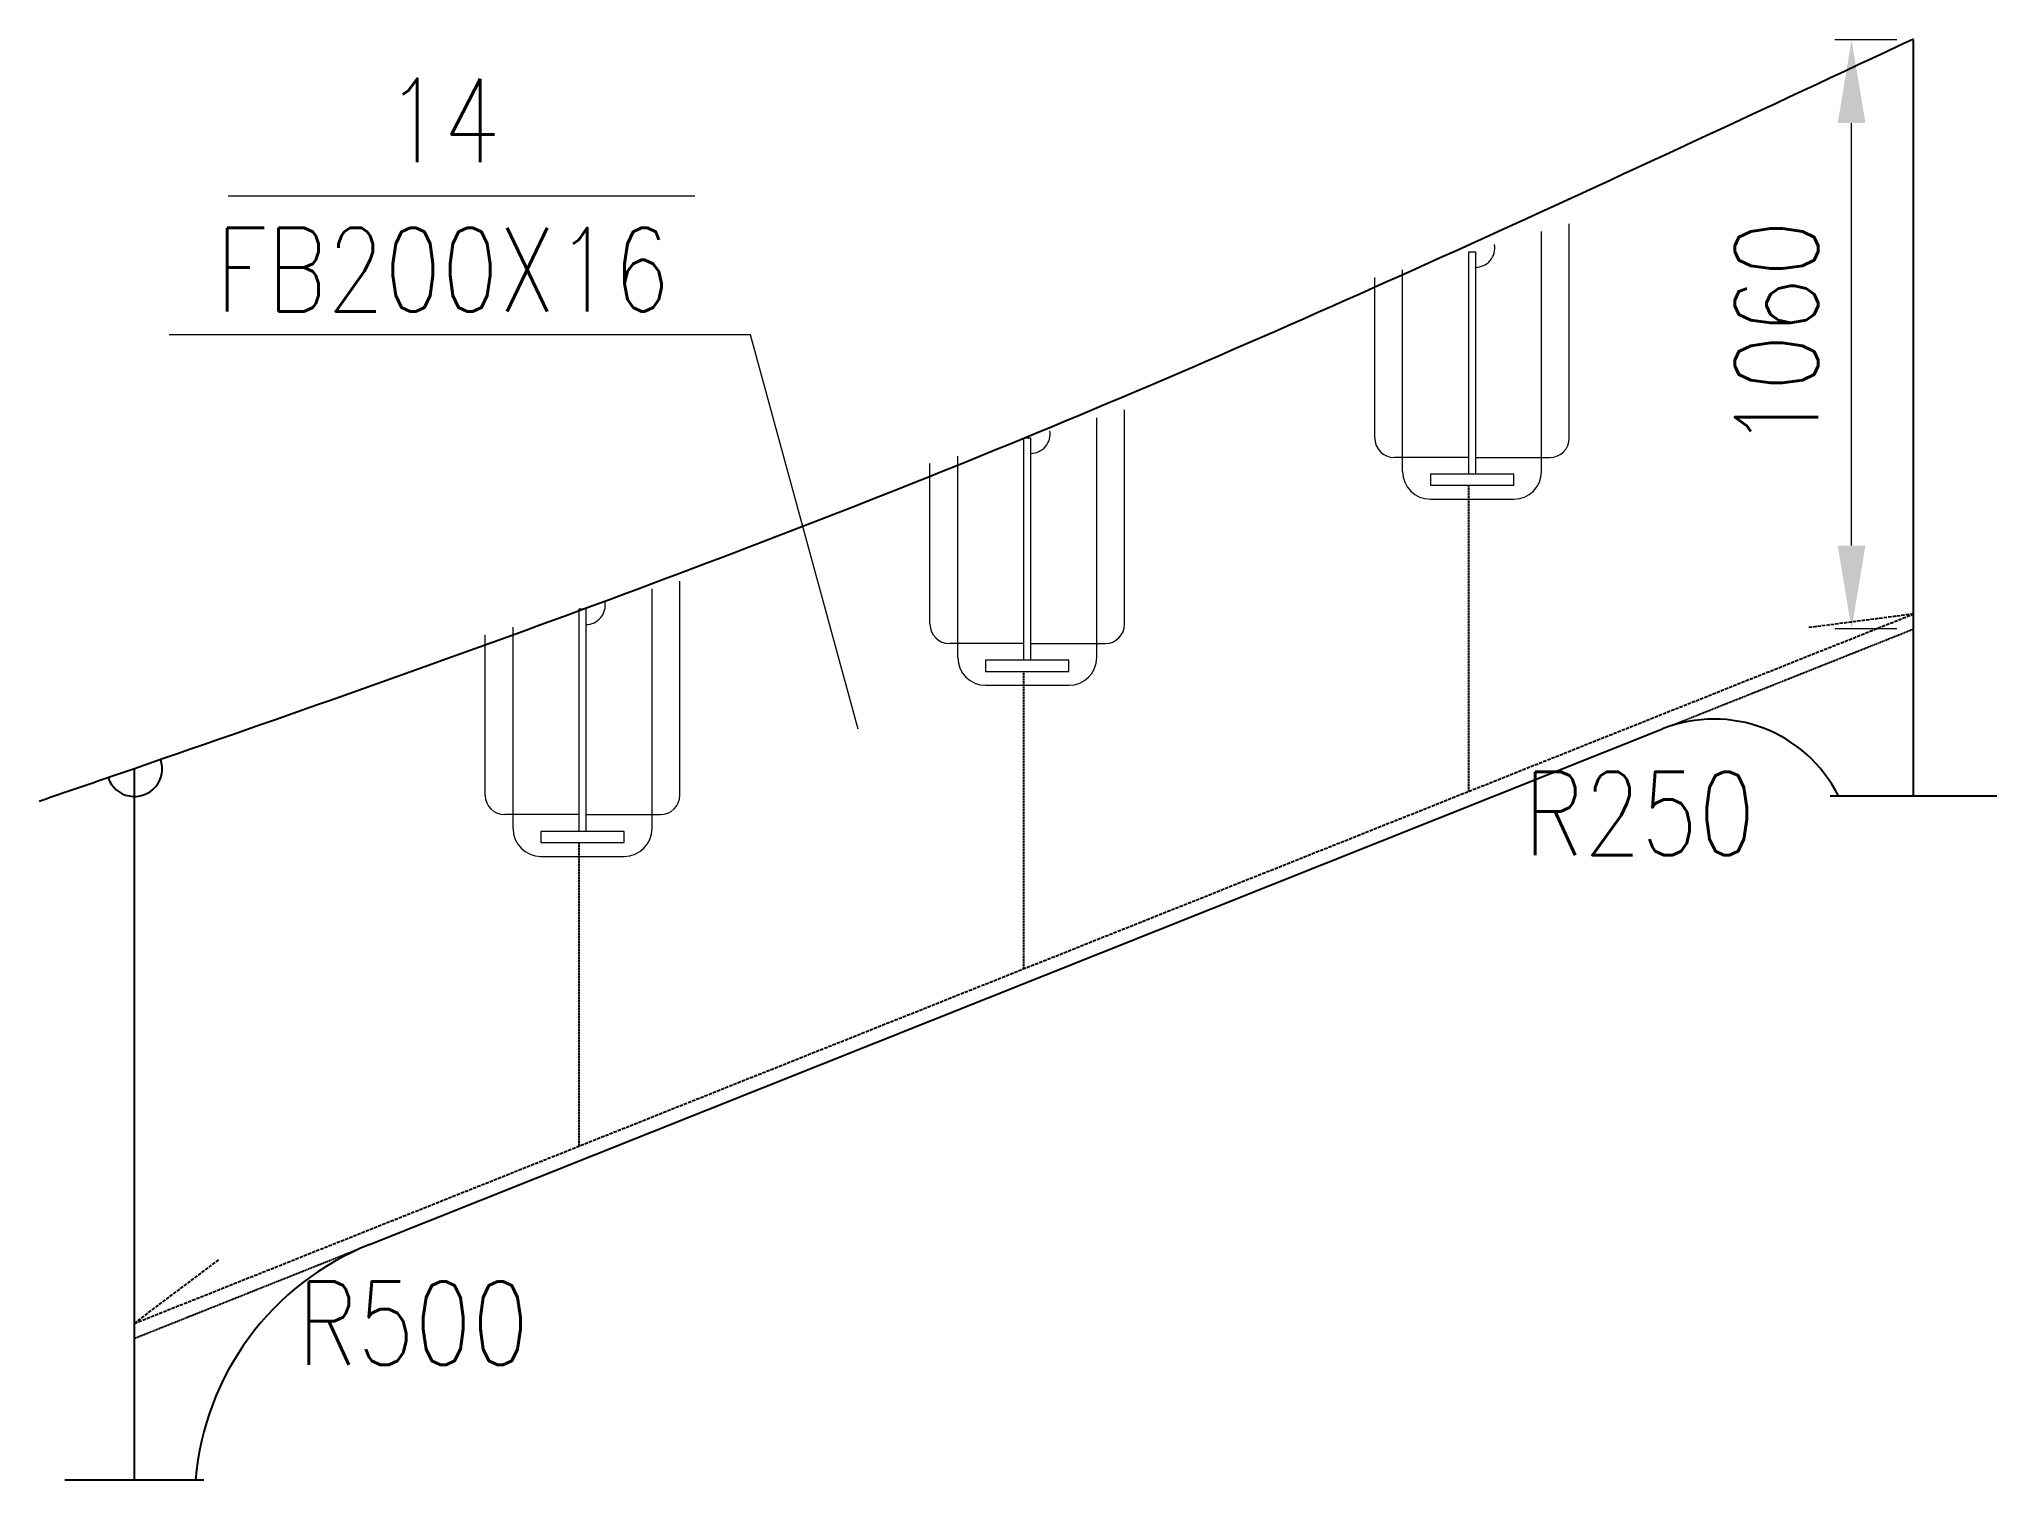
# Model space of a CAD drawing. Header units: millimetres. Extents: x -276 to 3246, y 180 to 2771.
import ezdxf

# ---------------------------------------------------------------- set-up
doc = ezdxf.new("R2010")
doc.units = ezdxf.units.MM
doc.linetypes.add('CENTER', pattern=[8, 5.5, -1, 0.5, -1])
doc.linetypes.add('DASHED', pattern=[8, 6, -2])
for name, color, linetype in [('100-AD1', 6, 'Continuous'), ('100-DF1', 7, 'Continuous'), ('200-CO3', 7, 'Continuous'), ('Plate _Visible', 3, 'Continuous'), ('Plate_Invisible', 3, 'DASHED'), ('Stiffener_Invisible', 2, 'DASHED')]:
    doc.layers.add(name, color=color, linetype=linetype)
doc.styles.add('JNRD_E1', font='romans.shx', dxfattribs={"width": 0.8})
doc.dimstyles.new('Jnrd_D150', dxfattribs={"dimtxt": 150, "dimasz": 150, "dimexe": 30, "dimexo": 30, "dimgap": 60, "dimtad": 1, "dimdec": 0, "dimrnd": 0.5, "dimtxsty": 'JNRD_E1', "dimcen": 0, "dimclrd": 1, "dimclre": 1, "dimclrt": 2, "dimazin": 3, "dimtfac": 1, "dimtdec": 0, "dimtmove": 0, "dimatfit": 3, "dimlwd": 5, "dimlwe": 5})

# ---------------------------------------------------------------- blocks, each defined once
blk = doc.blocks.new('*D3')
at = {"color": 1, "lineweight": 5, "ltscale": 3}
for p, q in [((3065.7, 2770.3), (2954.4, 2770.3)), ((2984.4, 1860.5), (2984.4, 2620.3)), ((3065.7, 1710.5), (2954.4, 1710.5))]:
    blk.add_line(p, q, dxfattribs=at)
at = {"color": 1}
for points in [[(3009.4, 2620.3), (2959.4, 2620.3), (2984.4, 2770.3)], [(2959.4, 1860.5), (3009.4, 1860.5), (2984.4, 1710.5)]]:
    blk.add_solid(points, dxfattribs=at)
at = {"layer": 'Defpoints', "color": 0}
for p in [(2984.4, 2770.3), (3095.7, 2770.3), (3095.7, 1710.5)]:
    blk.add_point(p, dxfattribs=at)
at = {"color": 2, "insert": (2849.4, 2240.4), "char_height": 150, "attachment_point": 5, "rotation": 90, "style": 'JNRD_E1'}
blk.add_mtext('\\A1;1060', dxfattribs=at)

msp = doc.modelspace()

# ---------------------------------------------------------------- linework, layer by layer
at = {"color": 7, "linetype": 'CENTER', "lineweight": -3, "ltscale": 0.03}
for p, q in [((2660.6, 1537.1), (3095.7, 1710.5)), ((-104.3, 434.8), (295.7, 594.3))]:
    msp.add_line(p, q, dxfattribs=at)
at = {"color": 140, "ltscale": 3}
msp.add_line((318.8, 603.5), (2644.5, 1530.7), dxfattribs=at)
for centre, radius, start, end in [((2737.1, 1298.5), 250, 26.5766, 111.7353), ((504, 139.1), 500, 111.7353, 175.2684)]:
    msp.add_arc(centre, radius, start, end, dxfattribs=at)
at = {"color": 7, "linetype": 'ByBlock', "ltscale": 3}
msp.add_arc((-104.3, 1459.3), 50, 199.1537, 19.217, dxfattribs=at)
at = {"layer": '100-DF1', "color": 0, "lineweight": 15}
for p, q in [((903.5, 2489), (64.4, 2489)), ((1003.8, 2239.4), (-42.1, 2239.4)), ((1197.5, 1530.5), (1003.8, 2239.4))]:
    msp.add_line(p, q, dxfattribs=at)
at = {"layer": '100-DF1', "lineweight": 15}
for p, q in [((2476.7, 2053.9), (2476.7, 2439)), ((2426.7, 1993.9), (2426.7, 2425.1)), ((2126.7, 2053.9), (2126.7, 2342.6)), ((2176.7, 1993.9), (2176.7, 2356.2)), ((1626.7, 1659.3), (1626.7, 2090.5)), ((1676.7, 1719.3), (1676.7, 2104.4)), ((1326.7, 1719.3), (1326.7, 2008)), ((1376.7, 1659.3), (1376.7, 2021.6)), ((2295.7, 2018.9), (2161.7, 2018.9)), ((2307.7, 2018.9), (2441.7, 2018.9)), ((2226.7, 1943.9), (2376.7, 1943.9)), ((876.7, 1411.6), (876.7, 1796.8)), ((826.7, 1351.6), (826.7, 1782.9)), ((526.7, 1411.6), (526.7, 1700.3)), ((576.7, 1351.6), (576.7, 1714)), ((1495.7, 1684.3), (1361.7, 1684.3)), ((1507.7, 1684.3), (1641.7, 1684.3)), ((1426.7, 1609.3), (1576.7, 1609.3)), ((695.7, 1376.6), (561.7, 1376.6)), ((707.7, 1376.6), (841.7, 1376.6)), ((626.7, 1301.6), (776.7, 1301.6))]:
    msp.add_line(p, q, dxfattribs=at)
for points in [[(2295.7, 2388.9), (2307.7, 2388.9), (2307.7, 1988.9), (2295.7, 1988.9)], [(1495.7, 2054.3), (1507.7, 2054.3), (1507.7, 1654.3), (1495.7, 1654.3)], [(2226.7, 1968.9), (2376.7, 1968.9), (2376.7, 1988.9), (2226.7, 1988.9)], [(695.7, 1746.6), (707.7, 1746.6), (707.7, 1346.6), (695.7, 1346.6)], [(1426.7, 1634.3), (1576.7, 1634.3), (1576.7, 1654.3), (1426.7, 1654.3)], [(626.7, 1326.6), (776.7, 1326.6), (776.7, 1346.6), (626.7, 1346.6)]]:
    msp.add_lwpolyline(points, close=True, dxfattribs=at)
for centre, radius, start, end in [((2307.7, 2395.9), 35, 270, 9.6167), ((1507.7, 2061.3), 35, 270, 9.6167), ((2161.7, 2053.9), 35, 180, 270), ((2441.7, 2053.9), 35, 270, 0), ((2226.7, 1993.9), 50, 180, 270), ((2376.7, 1993.9), 50, 270, 0), ((707.7, 1753.6), 35, 270, 9.6167), ((1361.7, 1719.3), 35, 180, 270), ((1641.7, 1719.3), 35, 270, 0), ((1426.7, 1659.3), 50, 180, 270), ((1576.7, 1659.3), 50, 270, 0), ((561.7, 1411.6), 35, 180, 270), ((841.7, 1411.6), 35, 270, 0), ((626.7, 1351.6), 50, 180, 270), ((776.7, 1351.6), 50, 270, 0)]:
    msp.add_arc(centre, radius, start, end, dxfattribs=at)
at = {"layer": '200-CO3', "color": 3, "linetype": 'ByBlock', "ltscale": 3}
for p, q in [((2945.7, 1410.3), (3245.7, 1410.3)), ((-229.3, 180.3), (20.7, 180.3))]:
    msp.add_line(p, q, dxfattribs=at)
for points in [[(3095.7, 1410.3), (3095.7, 2770.3)], [(-104.3, 180.3), (-104.3, 1459.3)]]:
    msp.add_lwpolyline(points, dxfattribs=at)
at = {"layer": 'Plate _Visible', "color": 4, "ltscale": 3}
msp.add_open_spline([(3095.7, 2771.3), (2565.9, 2523.5), (1520.5, 2034.4), (376.8, 1624.4), (-218.5, 1420), (-275.7, 1400.5)], degree=3, knots=[0, 0, 0, 0, 1753.717195, 3460.42045, 3641.556063, 3641.556063, 3641.556063, 3641.556063], dxfattribs=at)
at = {"layer": 'Plate_Invisible', "ltscale": 0.6}
for p, q in [((2295.7, 1418.5), (2295.7, 1968.9)), ((1495.7, 1099.6), (1495.7, 1634.3)), ((695.7, 780.7), (695.7, 1326.6))]:
    msp.add_line(p, q, dxfattribs=at)
at = {"layer": 'Stiffener_Invisible', "color": 140}
for p, q in [((-104.3, 461.7), (3095.7, 1737.5)), ((3095.7, 1737.5), (2907.3, 1712.9)), ((-104.3, 461.7), (47.4, 576.1))]:
    msp.add_line(p, q, dxfattribs=at)

# ---------------------------------------------------------------- texts
at = {"layer": '100-AD1', "color": 2, "linetype": 'Continuous', "lineweight": 15, "style": 'JNRD_E1', "width": 0.8}
for s, p in [('R250', (2394.8, 1303.9)), ('R500', (188.8, 387))]:
    msp.add_text(s, height=150, dxfattribs=at).set_placement(p)
at = {"layer": '100-AD1', "color": 2, "linetype": 'Continuous', "lineweight": 15, "char_height": 150, "attachment_point": 5, "style": 'JNRD_E1'}
for s, insert in [('\\A1;14', (450.6, 2625.1)), ('\\A1;FB200X16', (450.6, 2356.8))]:
    msp.add_mtext(s, dxfattribs=dict(at, insert=insert))

# ---------------------------------------------------------------- dimensions: what is measured, and where the dimension line sits
at = {"color": 140, "ltscale": 3}
dim = msp.add_linear_dim(base=(2984.4, 2770.3), p1=(3095.7, 1710.5), p2=(3095.7, 2770.3), angle=90, dimstyle='Jnrd_D150', dxfattribs=at)
dim.commit()
dim.dimension.update_dxf_attribs({"geometry": '*D3', "text_midpoint": (2849.4, 2240.4)})

doc.saveas('drawing.dxf')
